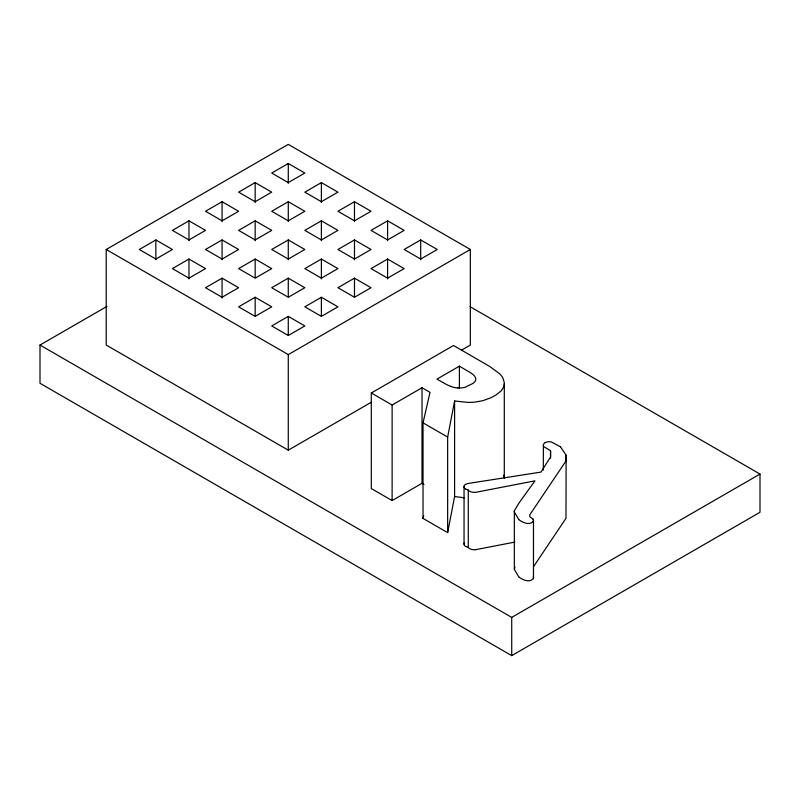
<?xml version="1.0" encoding="UTF-8"?>
<svg xmlns="http://www.w3.org/2000/svg" width="800" height="800" viewBox="0 0 800 800"><rect width="100%" height="100%" fill="white"/><g stroke="black" fill="none" stroke-linecap="round" stroke-linejoin="round"><path stroke-width="1.2" d="M514.35 512.04L514.35 510.73L519.08 502.91L534.95 480.86L475.67 492.33A6.92 3.99 0 0 1 468.9 490.74L468.38 490.24A2.61 1.51 0 0 1 468.29 490.05A3.84 2.22 0 0 1 467.72 489.91A8.1 4.67 0 0 1 466.07 489.18M543.3 445.61A4.7 2.71 0 0 0 544.7 447.21L550.55 450.7L550.54 457.01L540.99 472.09L468.89 483.35A7.16 4.13 0 0 0 466.45 484.02A7.27 4.2 0 0 0 465.62 484.47M560.5 446.86L566.14 455.17L565.98 461L529.82 514.76L529.81 516.64L533.06 519.16M543.29 470.13L543.42 444.58A7.11 4.1 0 0 1 543.77 443.94A6.76 3.9 0 0 1 545.27 442.62M371.3 392.99L392.12 405.01L422.02 387.75L430.01 392.36L423.03 422.85L423.03 518.42L447.65 532.63L447.65 437.07L454.6 400.98L467.64 402.37A39.76 22.96 0 0 0 475.29 402.06L482.8 400.69L490.12 398.06A52.58 30.36 0 0 0 496.51 394.63L501.36 390.71L503.76 386.71A29.97 17.3 0 0 0 504.26 382.63L503.1 378.51A35.66 20.59 0 0 0 499.67 373.78L489.9 366.58L453.53 345.51L371.3 392.99L371.3 488.55L392.12 500.57L422.02 483.31L424.02 484.46M447.65 532.63L454.6 496.54L454.6 400.98M423.03 518.42L423.69 515.56M514.94 567.09L514.35 569.37L514.35 510.73M533.7 566.41L565.98 518.33L566.14 455.17M533.25 521.45C529.29 525.71 522.59 522.5 518.86 519.68M533.25 578.78C529.28 583.04 522.6 579.84 518.86 577.02M371.23 402.28L288.28 450.17L106.21 345.05L106.21 249.49L288.28 144.37L470.34 249.49L470.34 345.05L461.73 350.03M155.86 239.94L139.31 249.49L155.86 259.05L172.41 249.49L155.86 239.94L155.86 259.79M188.97 220.82L172.41 230.38L188.97 239.94L205.52 230.38L188.97 220.82L188.97 240.68M222.07 201.71L205.52 211.27L222.07 220.82L238.62 211.27L222.07 201.71L222.07 221.57M255.17 182.6L238.62 192.15L255.17 201.71L271.72 192.15L255.17 182.6L255.17 202.46M288.28 163.49L271.72 173.04L288.28 182.6L304.83 173.04L288.28 163.49L288.28 183.34M470.04 306.65L760 474.06L760 512.28L511.72 655.63L40 383.28L40 345.05L106.93 306.41M188.97 259.05L172.41 268.6L188.97 278.16L205.52 268.6L188.97 259.05L188.97 278.9M222.07 239.94L205.52 249.49L222.07 259.05L238.62 249.49L222.07 239.94L222.07 259.79M255.17 220.82L238.62 230.38L255.17 239.94L271.72 230.38L255.17 220.82L255.17 240.68M288.28 201.71L271.72 211.27L288.28 220.82L304.83 211.27L288.28 201.71L288.28 221.57M321.38 182.6L304.83 192.15L321.38 201.71L337.93 192.15L321.38 182.6L321.38 202.46M222.07 278.16L205.52 287.72L222.07 297.27L238.62 287.72L222.07 278.16L222.07 298.02M255.17 259.05L238.62 268.6L255.17 278.16L271.72 268.6L255.17 259.05L255.17 277.66M288.28 239.94L271.72 249.49L288.28 259.05L304.83 249.49L288.28 239.94L288.28 259.79M321.38 220.82L304.83 230.38L321.38 239.94L337.93 230.38L321.38 220.82L321.38 240.68M354.48 201.71L337.93 211.27L354.48 220.82L371.03 211.27L354.48 201.71L354.48 221.57M255.17 297.27L238.62 306.83L255.17 316.38L271.72 306.83L255.17 297.27L255.17 315.89M288.28 278.16L271.72 287.72L288.28 297.27L304.83 287.72L288.28 278.16L288.28 296.78M321.38 259.05L304.83 268.6L321.38 278.16L337.93 268.6L321.38 259.05L321.38 278.9M354.48 239.94L337.93 249.49L354.48 259.05L371.03 249.49L354.48 239.94L354.48 259.79M387.59 220.82L371.03 230.38L387.59 239.94L404.14 230.38L387.59 220.82L387.59 240.68M288.28 316.38L271.72 325.94L288.28 335.5L304.83 325.94L288.28 316.38L288.28 335M321.38 297.27L304.83 306.83L321.38 316.38L337.93 306.83L321.38 297.27L321.38 315.89M354.48 278.16L337.93 287.72L354.48 297.27L371.03 287.72L354.48 278.16L354.48 296.78M387.59 259.05L371.03 268.6L387.59 278.16L404.14 268.6L387.59 259.05L387.59 278.9M420.69 239.94L404.14 249.49L420.69 259.05L437.24 249.49L420.69 239.94L420.69 259.79M106.21 249.49L288.28 354.61L470.34 249.49M457.81 387.91A14 8.08 0 0 0 464.07 387.52A12.39 7.15 0 0 0 465.25 387.23L473.17 383.3A14.74 8.51 0 0 0 475.36 380.9A10.05 5.8 0 0 0 475.75 378.57L474.95 376.63A19.54 11.28 0 0 0 471.76 373.59A58.04 33.51 0 0 0 470.33 372.6L459.4 366.17L436.97 379.11L442.79 382.47M40 345.05L511.72 617.4L760 474.06M475.67 549.67L514.84 542.09M464.19 497.78L454.6 496.54M560.4 446.8L551.41 441.96A6.19 3.57 0 0 0 545.19 442.56M423.03 422.85L447.65 437.07M518.77 519.55L514.4 512.13M518.77 576.89L514.4 569.47M503.54 475.08L504.26 478.19M550.55 450.7L550.55 458.18M533.48 520.48L533.48 577.82M511.72 617.4L511.72 655.63M504.3 383.66L504.3 477.98M468.29 490.05L468.29 547.39A2.61 1.51 0 0 0 468.38 547.58L468.86 548.1A6.92 3.99 0 0 0 475.61 549.72M464.05 486.73L464.05 544.07M459.4 366.17L459.4 388.51M422.02 387.75L422.02 483.31M392.12 405.01L392.12 500.57M288.28 354.61L288.28 450.17M457.8 387.95A15.18 8.77 0 0 1 450.54 386.3M450.47 386.35A60.86 35.14 0 0 1 442.84 382.44M533.21 576.75A6.83 3.94 0 0 1 533.34 578.63M465.76 546.51A6.15 3.55 0 0 1 464.23 542.9M466.07 546.52A8.1 4.67 0 0 0 467.7 547.27A3.84 2.22 0 0 0 468.29 547.39M533.06 519.16A6.83 3.94 0 0 1 533.34 521.29M465.76 489.17A6.15 3.55 0 0 1 465.39 484.36"/></g></svg>
